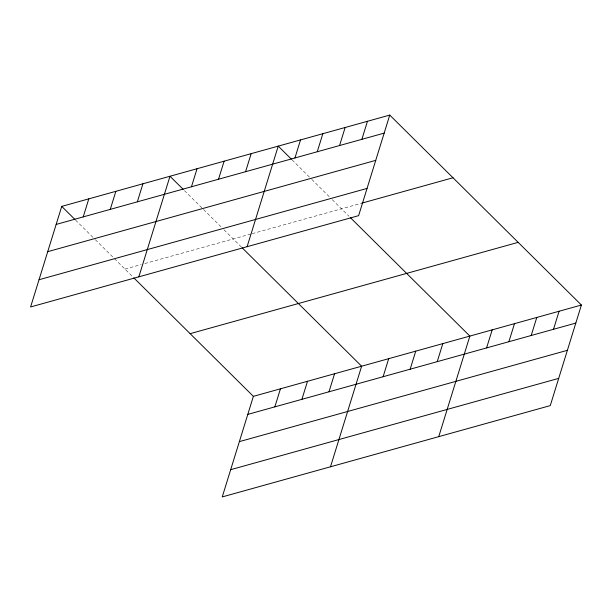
<?xml version="1.0" encoding="UTF-8"?>
<svg xmlns="http://www.w3.org/2000/svg" width="612" height="612" viewBox="0 0 612 612"><rect width="100%" height="100%" fill="white"/><g stroke="black" fill="none" stroke-linecap="round" stroke-linejoin="round"><path stroke-width="0.46" stroke-dasharray="3.06 2.29" d="M124.978 269.073L141.211 264.552M144.822 263.55L251.264 233.922M252.167 233.669L361.99 203.1M292.062 159.839L311.164 178.773M311.822 179.431L329.616 197.056M332.247 199.673L348.939 216.212M184.472 190.623L202.916 208.906M203.582 209.556L221.368 227.19M224 229.798L241.365 247.018M75.567 220.106L94.669 239.04M95.334 239.69L113.778 257.973M114.436 258.631L133.118 277.152"/><path stroke-width="0.92" d="M389.752 115.079L61.736 206.389L30.6 306.964L358.624 215.653L389.752 115.079L581.4 305.036L550.264 405.611L222.248 496.921L253.376 396.347L581.4 305.036M83.209 216.908L88.794 198.862M110.267 209.373L115.859 191.327M137.333 201.838L142.917 183.791M138.847 276.831L169.983 176.256L183.156 189.315M191.457 186.775L197.041 168.728M218.515 179.24L224.107 161.193M245.58 171.704L251.165 153.658M247.095 246.705L278.231 146.123L291.404 159.189M294.946 157.965L300.53 139.918M317.253 151.753L322.838 133.707M339.561 145.549L345.145 127.503M274.857 406.858L280.441 388.811M361.86 139.337L367.452 121.291M301.915 399.322L307.499 381.276M328.981 391.795L334.565 373.748M330.495 466.788L361.623 366.213L242.046 247.692M383.104 376.724L388.689 358.678M410.162 369.189L415.747 351.143M437.22 361.661L442.813 343.615M438.743 436.654L469.871 336.08L350.293 217.558M486.594 347.914L492.178 329.868M508.893 341.71L514.485 323.664M531.201 335.498L536.785 317.452M553.508 329.287L559.093 311.24M56.143 224.436L384.168 133.125M47.713 251.67L375.737 160.359M39.03 279.73L367.055 188.419M361.99 203.1L452.995 177.763M190.133 333.662L518.157 242.352M247.791 414.393L575.816 323.082M239.361 441.627L567.385 350.316M230.678 469.687L558.695 378.377M61.736 206.389L74.909 219.448M133.799 277.825L253.376 396.347"/></g></svg>
